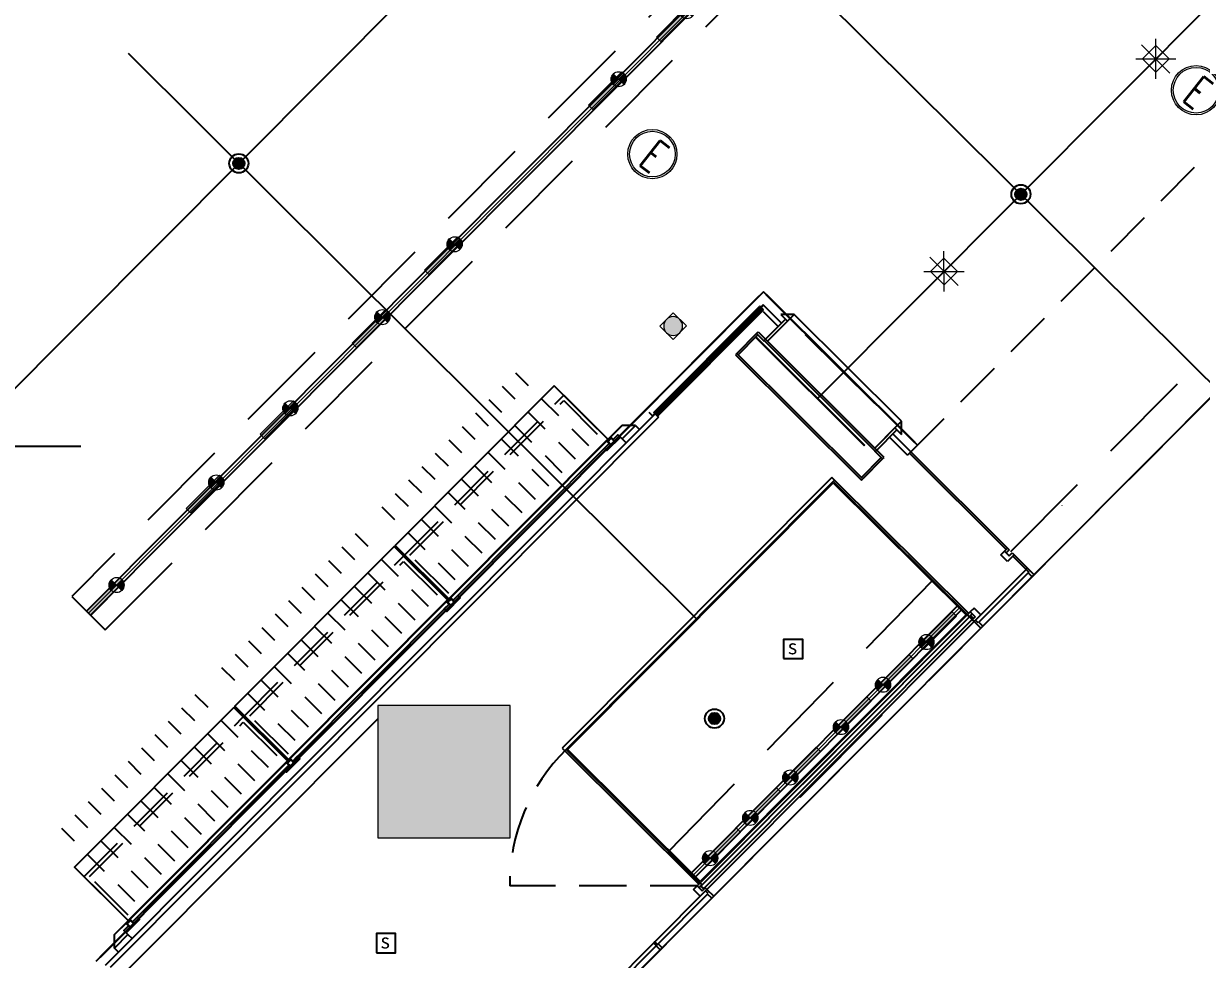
# Model space of a CAD drawing. Header units: millimetres. Extents: x 5896 to 6381, y 4295 to 4378.
# Drawn here: x 6058.84 to 6065.06, y 4302.17 to 4307.12 of the extents above; entities that cross this region are included whole.
import ezdxf

# ---------------------------------------------------------------- set-up
doc = ezdxf.new("R2010")
doc.units = ezdxf.units.MM
for name, pattern in [('DASHED', [0.75, 0.5, -0.25]), ('NASCOSTA', [0.375, 0.25, -0.125]), ('NASCOSTA2', [0.1875, 0.125, -0.0625]), ('PHANTOM2', [1.25, 0.625, -0.125, 0.125, -0.125, 0.125, -0.125]), ('PUNTO2', [0.125, 0, -0.125]), ('TRATTEGGIATA', [0.75, 0.5, -0.25])]:
    doc.linetypes.add(name, pattern=pattern)
for name, color, linetype in [('A-GLAZING', 2, 'Continuous'), ('ax-arredo piani', 2, 'Continuous'), ('ax-arredo piani rossi', 1, 'Continuous'), ('ax-arredo proiezioni', 1, 'NASCOSTA'), ('ax-arredo sez', 6, 'Continuous'), ('AX-proiez vestiti', 1, 'NASCOSTA2'), ('Pareti02', 3, 'Continuous'), ('Piani', 6, 'Continuous'), ('proiezioni', 2, 'NASCOSTA'), ('sezioni 02', 3, 'Continuous'), ('Urban', 6, 'Continuous'), ('消防', 5, 'Continuous')]:
    doc.layers.add(name, color=color, linetype=linetype)
for name, color, linetype, true_color in [('LD_beam', 7, 'DASHED', 0x7ec8c8), ('LD_track', 7, 'Continuous', 0x7ec8c8), ('PROIEZ-FASCIONE', 7, 'TRATTEGGIATA', 0xb4b08e)]:
    doc.layers.add(name, color=color, linetype=linetype, true_color=true_color)
doc.layers.add('LD_def-points', color=11, linetype='Continuous', lineweight=5, plot=False)
for name, color, linetype, lineweight, true_color in [('LD_light', 7, 'Continuous', 5, 0xf00000), ('R-HATCH', 7, 'Continuous', 9, 0xbababa), ('R-WALL', 7, 'Continuous', 9, 0xbababa)]:
    doc.layers.add(name, color=color, linetype=linetype, lineweight=lineweight, true_color=true_color)
doc.layers.add('R-BORDER', color=7, linetype='PHANTOM2', true_color=0xdb0000, plot=False)
doc.styles.add('SIMPLEX', font='SIMPLEX.SHX', dxfattribs={"width": 0.65})
doc.styles.add('图签-仿宋', font='')
doc.styles.get('图签-仿宋').set_extended_font_data('FangSong_GB2312')

# ---------------------------------------------------------------- blocks, each defined once
blk = doc.blocks.new('f')
at = {"layer": 'LD_light', "lineweight": 5, "ltscale": 0.5}
h = blk.add_hatch(color=256, dxfattribs=at)
h.dxf.hatch_style = 1
h.paths.add_polyline_path([(-4698.39, 3404.16, 0.414214), (-4702.39, 3400.16), (-4698.39, 3400.16)])
at = {"layer": 'LD_light', "lineweight": 5}
h = blk.add_hatch(color=256, dxfattribs=at)
h.dxf.hatch_style = 1
h.paths.add_polyline_path([(-4677.39, 3398.53), (-4677.39, 3401.79), (-4702.39, 3401.79), (-4702.39, 3398.53)])
at = {"layer": 'LD_light', "lineweight": 5, "ltscale": 0.5}
h = blk.add_hatch(color=256, dxfattribs=at)
h.dxf.hatch_style = 1
h.paths.add_polyline_path([(-4694.39, 3400.16), (-4698.39, 3400.16), (-4698.39, 3396.16, 0.414214)])
at = {"layer": 'LD_light', "lineweight": 5}
for p, q in [((-4702.39, 3400.16), (-4694.39, 3400.16)), ((-4698.39, 3404.16), (-4698.39, 3396.16))]:
    blk.add_line(p, q, dxfattribs=at)
blk.add_lwpolyline([(-4677.39, 3401.79), (-4702.39, 3401.79), (-4702.39, 3398.53), (-4677.39, 3398.53)], close=True, dxfattribs=at)
blk.add_circle((-4698.39, 3400.16), 4, dxfattribs=at)
blk.add_circle((-4698.39, 3400.16), 4, dxfattribs=at)
blk = doc.blocks.new('E1-5')
at = {"layer": 'LD_light', "lineweight": 5, "ltscale": 0.5}
h = blk.add_hatch(color=256, dxfattribs=at)
h.dxf.hatch_style = 1
h.paths.add_polyline_path([(0, 0.04, 0.414214), (-0.04, 0), (0, 0)])
at = {"layer": 'LD_light', "lineweight": 5}
h = blk.add_hatch(color=256, dxfattribs=at)
h.dxf.hatch_style = 1
h.paths.add_polyline_path([(0.21, -0.0163), (0.21, 0.0163), (-0.04, 0.0163), (-0.04, -0.0163)])
at = {"layer": 'LD_light', "lineweight": 5, "ltscale": 0.5}
h = blk.add_hatch(color=256, dxfattribs=at)
h.dxf.hatch_style = 1
h.paths.add_polyline_path([(0.04, 0), (0, 0), (0, -0.04, 0.414214)])
at = {"layer": 'LD_light', "lineweight": 5}
for p, q in [((-0.04, 0), (0.04, 0)), ((0, 0.04), (0, -0.04))]:
    blk.add_line(p, q, dxfattribs=at)
blk.add_lwpolyline([(0.21, 0.0163), (-0.04, 0.0163), (-0.04, -0.0163), (0.21, -0.0163)], close=True, dxfattribs=at)
blk.add_circle((0, 0), 0.04, dxfattribs=at)
blk = doc.blocks.new('E2-6')
at = {"layer": 'LD_light'}
h = blk.add_hatch(color=256, dxfattribs=at)
h.dxf.hatch_style = 1
edge = h.paths.add_edge_path()
edge.add_arc((0, 0), 0.05, 0, 360)
blk.add_lwpolyline([(-0.05, -0.05), (0.05, -0.05), (0.05, 0.05), (-0.05, 0.05)], close=True, dxfattribs=at)
blk.add_circle((0, 0), 0.05, dxfattribs=at)
blk = doc.blocks.new('e')
at = {"layer": 'LD_light', "color": 160, "true_color": 0x1a53ff}
for radius in [8.4, 7.78]:
    blk.add_circle((0, 0), radius, dxfattribs=at)
at = {"layer": 'LD_light', "color": 160, "true_color": 0x1a53ff, "style": 'SIMPLEX', "width": 0.65}
blk.add_text('E', height=11.01, dxfattribs=at).set_placement((-2.02, -5.7))
blk = doc.blocks.new('E7')
at = {"layer": 'LD_light'}
for p, q in [((-0.075, -0.075), (0.075, 0.075)), ((-0.075, 0.075), (0.075, -0.075)), ((0, -0.1061), (0, 0.1061)), ((-0.1061, 0), (0.1061, 0))]:
    blk.add_line(p, q, dxfattribs=at)
blk.add_lwpolyline([(-0.05, -0.05), (0.05, -0.05), (0.05, 0.05), (-0.05, 0.05)], close=True, dxfattribs=at)
blk = doc.blocks.new('112')
at = {"layer": 'R-HATCH', "ltscale": 10000}
h = blk.add_hatch(color=253, dxfattribs=at)
h.dxf.hatch_style = 1
h.paths.add_polyline_path([(6103.7307, 4414.0136), (6104.4307, 4414.0136), (6104.4307, 4414.7136), (6103.7307, 4414.7136)])
h.paths.add_polyline_path([(6104.4307, 4422.4121), (6104.4307, 4423.1121), (6103.7307, 4423.1121), (6103.7307, 4422.4121)])
h.paths.add_polyline_path([(6095.3307, 4422.4136), (6095.3307, 4423.1136), (6096.0307, 4423.1136), (6096.0307, 4422.4136)])
h.paths.add_polyline_path([(6096.0307, 4414.0136), (6096.0307, 4414.7136), (6095.3307, 4414.7136), (6095.3307, 4414.0136)])
h.paths.add_polyline_path([(6096.0307, 4405.6126), (6096.0307, 4406.3126), (6095.3307, 4406.3126), (6095.3307, 4405.6126)])
h.paths.add_polyline_path([(6087.6307, 4405.8039), (6087.6307, 4406.5039), (6086.9307, 4406.5039), (6086.9307, 4405.8039)])
h.paths.add_polyline_path([(6086.9307, 4414.7136), (6087.6307, 4414.7136), (6087.6307, 4414.0136), (6086.9307, 4414.0136)])
at = {"layer": 'A-GLAZING', "color": 253, "linetype": 'TRATTEGGIATA'}
blk.add_line((6098.6758, 4407.1276), (6103.1563, 4411.6251), dxfattribs=at)
at = {"layer": 'A-GLAZING', "color": 253}
for p, q in [((6098.4466, 4406.7913), (6097.0351, 4405.3744)), ((6098.4628, 4406.7862), (6097.0402, 4405.3582)), ((6098.4628, 4406.7885), (6098.4717, 4406.7975)), ((6098.4792, 4406.7721), (6098.4628, 4406.7885)), ((6098.465, 4406.7862), (6098.4628, 4406.7862)), ((6098.477, 4406.7743), (6098.465, 4406.7862)), ((6098.4717, 4406.7975), (6098.4882, 4406.7811)), ((6098.4882, 4406.7811), (6098.4792, 4406.7721)), ((6097.0544, 4405.3441), (6098.477, 4406.7721)), ((6097.0705, 4405.3391), (6098.482, 4406.756)), ((6098.477, 4406.7721), (6098.477, 4406.7743)), ((6097.0379, 4405.3582), (6097.029, 4405.3492)), ((6097.029, 4405.3492), (6097.0454, 4405.3328)), ((6097.0544, 4405.3418), (6097.0379, 4405.3582)), ((6097.0402, 4405.3582), (6097.0402, 4405.3582)), ((6097.0402, 4405.3582), (6097.0402, 4405.356)), ((6097.0402, 4405.356), (6097.0521, 4405.3441)), ((6097.0454, 4405.3328), (6097.0544, 4405.3418)), ((6097.0521, 4405.3441), (6097.0544, 4405.3441)), ((6097.0544, 4405.3441), (6097.0544, 4405.3441))]:
    blk.add_line(p, q, dxfattribs=at)
at = {"layer": 'ax-arredo piani', "color": 253}
for p, q in [((6097.5317, 4408.3803), (6097.3905, 4408.2386)), ((6098.0984, 4407.8157), (6097.5317, 4408.3803)), ((6097.3905, 4408.2386), (6097.9573, 4407.674)), ((6097.9573, 4407.674), (6098.0984, 4407.8157)), ((6096.3267, 4406.0801), (6097.7382, 4407.497)), ((6096.3337, 4406.0801), (6097.7382, 4407.49)), ((6097.7382, 4407.497), (6098.4466, 4406.7913)), ((6097.7382, 4407.49), (6098.4396, 4406.7912)), ((6098.4466, 4406.7913), (6097.0351, 4405.3744)), ((6098.4396, 4406.7912), (6097.0351, 4405.3814)), ((6097.0351, 4405.3744), (6096.3267, 4406.0801)), ((6097.0351, 4405.3814), (6096.3337, 4406.0801))]:
    blk.add_line(p, q, dxfattribs=at)
at = {"layer": 'ax-arredo piani', "color": 253, "elevation": 0}
for points in [[(6096.2635, 4408.003), (6095.4222, 4407.1585), (6095.7056, 4406.8762), (6096.5469, 4407.7207)], [(6095.4166, 4407.1529), (6094.5753, 4406.3084), (6094.8587, 4406.0261), (6095.7, 4406.8706)], [(6094.5697, 4406.3027), (6093.7284, 4405.4583), (6094.0118, 4405.176), (6094.853, 4406.0204)]]:
    blk.add_lwpolyline(points, close=True, dxfattribs=at)
at = {"layer": 'ax-arredo piani rossi', "color": 253}
for p, q in [((6096.7914, 4407.8639), (6097.3477, 4408.4224)), ((6098.7892, 4406.9934), (6098.5281, 4406.7313)), ((6097.0954, 4405.2932), (6096.8342, 4405.031))]:
    blk.add_line(p, q, dxfattribs=at)
at = {"layer": 'ax-arredo proiezioni', "color": 253, "elevation": 0}
for points in [[(6095.6914, 4406.8904), (6095.4727, 4407.1083), (6096.3139, 4407.9528), (6096.5327, 4407.7348)], [(6095.7055, 4406.9045), (6095.5009, 4407.1083), (6096.314, 4407.9245), (6096.5186, 4407.7207)], [(6094.8445, 4406.0402), (6094.6257, 4406.2582), (6095.467, 4407.1026), (6095.6858, 4406.8847)], [(6094.8586, 4406.0544), (6094.654, 4406.2582), (6095.4671, 4407.0743), (6095.6717, 4406.8705)], [(6093.9976, 4405.1901), (6093.7788, 4405.408), (6094.6201, 4406.2525), (6094.8389, 4406.0345)], [(6094.0117, 4405.2042), (6093.8071, 4405.4081), (6094.6202, 4406.2242), (6094.8248, 4406.0204)]]:
    blk.add_lwpolyline(points, dxfattribs=at)
at = {"layer": 'ax-arredo sez', "color": 253}
for p, q in [((6096.7992, 4407.8575), (6097.3541, 4408.4146)), ((6097.3605, 4408.4096), (6096.8041, 4407.8512)), ((6097.3598, 4408.4089), (6096.8049, 4407.8519)), ((6096.8112, 4407.8441), (6097.3676, 4408.4026)), ((6097.3499, 4408.4245), (6097.3477, 4408.4224)), ((6097.3477, 4408.4224), (6097.3676, 4408.4026)), ((6097.3548, 4408.4195), (6097.3499, 4408.4245)), ((6097.3541, 4408.4146), (6097.3555, 4408.4146)), ((6097.3668, 4408.4316), (6097.3548, 4408.4195)), ((6097.3555, 4408.4146), (6097.3598, 4408.4104)), ((6097.357, 4408.4174), (6097.3689, 4408.4295)), ((6097.3697, 4408.4047), (6097.357, 4408.4174)), ((6097.3598, 4408.4104), (6097.3598, 4408.4089)), ((6097.3676, 4408.4026), (6097.3605, 4408.4096)), ((6097.3689, 4408.4295), (6097.3668, 4408.4316)), ((6097.3676, 4408.4026), (6097.3697, 4408.4047)), ((6097.3799, 4408.2492), (6097.4858, 4408.3554)), ((6097.4964, 4408.3449), (6097.3905, 4408.2386)), ((6097.5317, 4408.3803), (6097.461, 4408.3801)), ((6097.461, 4408.3801), (6097.4964, 4408.3449)), ((6097.4858, 4408.3554), (6097.4964, 4408.3449)), ((6097.4964, 4408.3449), (6097.5317, 4408.3803)), ((6097.3325, 4408.2795), (6097.228, 4408.1746)), ((6097.2351, 4408.1676), (6097.3395, 4408.2724)), ((6097.3325, 4408.2795), (6097.3409, 4408.288)), ((6097.375, 4408.2371), (6097.3325, 4408.2795)), ((6097.3395, 4408.2724), (6097.3325, 4408.2795)), ((6097.3409, 4408.288), (6097.3799, 4408.2492)), ((6097.3799, 4408.2492), (6097.3728, 4408.2421)), ((6097.3728, 4408.2421), (6097.3799, 4408.2492)), ((6097.3728, 4408.2421), (6097.3764, 4408.2386)), ((6097.9609, 4407.6563), (6097.3728, 4408.2421)), ((6097.3764, 4408.2386), (6097.375, 4408.2371)), ((6097.3905, 4408.2386), (6097.3799, 4408.2492)), ((6097.3799, 4408.2492), (6097.9679, 4407.6634)), ((6097.228, 4408.1746), (6097.221, 4408.1676)), ((6097.221, 4408.1676), (6097.8869, 4407.5041)), ((6097.894, 4407.5112), (6097.228, 4408.1746)), ((6097.228, 4408.1746), (6097.2351, 4408.1676)), ((6096.7822, 4407.8448), (6096.7942, 4407.8568)), ((6096.7844, 4407.8426), (6096.7822, 4407.8448)), ((6096.7964, 4407.8547), (6096.7844, 4407.8426)), ((6096.7893, 4407.8617), (6096.7914, 4407.8639)), ((6096.7942, 4407.8568), (6096.7893, 4407.8617)), ((6096.7914, 4407.8639), (6096.8112, 4407.8441)), ((6096.8091, 4407.842), (6096.7964, 4407.8547)), ((6096.7992, 4407.8561), (6096.7992, 4407.8575)), ((6096.8034, 4407.8519), (6096.7992, 4407.8561)), ((6096.8049, 4407.8519), (6096.8034, 4407.8519)), ((6096.8041, 4407.8512), (6096.8112, 4407.8441)), ((6096.8112, 4407.8441), (6096.8091, 4407.842)), ((6098.0631, 4407.7802), (6097.9573, 4407.674)), ((6098.0984, 4407.8157), (6098.0631, 4407.7802)), ((6098.0631, 4407.7802), (6098.0986, 4407.745)), ((6098.0738, 4407.7697), (6098.0631, 4407.7802)), ((6098.0986, 4407.745), (6098.0984, 4407.8157)), ((6097.9679, 4407.6634), (6098.0738, 4407.7697)), ((6097.9573, 4407.6598), (6097.9559, 4407.6584)), ((6097.9559, 4407.6584), (6097.9984, 4407.6161)), ((6097.9573, 4407.674), (6097.9679, 4407.6634)), ((6097.9609, 4407.6563), (6097.9573, 4407.6598)), ((6097.9679, 4407.6634), (6097.9609, 4407.6563)), ((6097.9679, 4407.6634), (6097.9609, 4407.6563)), ((6098.0069, 4407.6246), (6097.9679, 4407.6634)), ((6097.8869, 4407.5183), (6097.9913, 4407.6231)), ((6097.9984, 4407.6161), (6097.894, 4407.5112)), ((6097.9913, 4407.6231), (6097.9984, 4407.6161)), ((6097.9984, 4407.6161), (6098.0069, 4407.6246)), ((6097.894, 4407.5112), (6097.8869, 4407.5183)), ((6097.8869, 4407.5041), (6097.894, 4407.5112))]:
    blk.add_line(p, q, dxfattribs=at)
at = {"layer": 'ax-arredo sez', "color": 253, "elevation": 0}
for points in [[(6096.6218, 4407.7928), (6096.5541, 4407.7248), (6096.5534, 4407.7255), (6096.6211, 4407.7935)], [(6096.5484, 4407.7192), (6095.7072, 4406.8747), (6095.7064, 4406.8754), (6096.5477, 4407.7199)], [(6096.54, 4407.6626), (6096.6106, 4407.7334), (6096.6127, 4407.7313), (6096.5422, 4407.6605)], [(6096.5435, 4407.7085), (6096.5647, 4407.7298), (6096.5859, 4407.7086), (6096.5647, 4407.6874)], [(6096.5477, 4407.7086), (6096.5647, 4407.7256), (6096.5817, 4407.7086), (6096.5647, 4407.6916)], [(6096.5753, 4407.7192), (6096.6, 4407.744), (6096.6106, 4407.7334), (6096.5859, 4407.7086)], [(6096.54, 4407.6626), (6096.5647, 4407.6874), (6096.5541, 4407.698), (6096.5294, 4407.6732)], [(6095.7015, 4406.869), (6094.8602, 4406.0245), (6094.8595, 4406.0253), (6095.7008, 4406.8697)], [(6095.6931, 4406.8124), (6095.7178, 4406.8372), (6095.7072, 4406.8478), (6095.6825, 4406.823)], [(6095.6931, 4406.8124), (6095.7637, 4406.8833), (6095.7658, 4406.8812), (6095.6953, 4406.8103)], [(6095.6966, 4406.8584), (6095.7178, 4406.8797), (6095.739, 4406.8585), (6095.7178, 4406.8372)], [(6095.7008, 4406.8584), (6095.7178, 4406.8754), (6095.7348, 4406.8585), (6095.7178, 4406.8415)], [(6095.7284, 4406.8691), (6095.7531, 4406.8939), (6095.7637, 4406.8833), (6095.739, 4406.8585)], [(6094.8462, 4405.9623), (6094.9168, 4406.0331), (6094.9189, 4406.031), (6094.8483, 4405.9602)], [(6094.8815, 4406.0189), (6094.9062, 4406.0437), (6094.9168, 4406.0331), (6094.8921, 4406.0083)], [(6094.8546, 4406.0189), (6094.0133, 4405.1744), (6094.0126, 4405.1751), (6094.8539, 4406.0196)], [(6094.8462, 4405.9623), (6094.8709, 4405.9871), (6094.8603, 4405.9977), (6094.8356, 4405.9729)], [(6094.8497, 4406.0083), (6094.8708, 4406.0295), (6094.8921, 4406.0083), (6094.8709, 4405.9871)], [(6094.8539, 4406.0083), (6094.8708, 4406.0253), (6094.8879, 4406.0083), (6094.8709, 4405.9913)], [(6093.9399, 4405.1007), (6094.0077, 4405.1687), (6094.007, 4405.1694), (6093.9392, 4405.1014)], [(6093.9993, 4405.1122), (6094.0699, 4405.183), (6094.072, 4405.1809), (6094.0014, 4405.11)], [(6094.0028, 4405.1581), (6094.0239, 4405.1794), (6094.0452, 4405.1582), (6094.024, 4405.137)], [(6094.007, 4405.1581), (6094.0239, 4405.1751), (6094.0409, 4405.1582), (6094.024, 4405.1412)], [(6094.0346, 4405.1688), (6094.0593, 4405.1936), (6094.0699, 4405.183), (6094.0452, 4405.1582)], [(6093.9993, 4405.1122), (6094.024, 4405.137), (6094.0134, 4405.1475), (6093.9887, 4405.1227)]]:
    blk.add_lwpolyline(points, close=True, dxfattribs=at)
for points in [[(6096.6925, 4407.793), (6096.6218, 4407.7928), (6096.5541, 4407.7248), (6096.5569, 4407.722), (6096.5647, 4407.7298), (6096.5753, 4407.7192), (6096.6, 4407.744), (6096.622, 4407.7221), (6096.6925, 4407.793), (6096.6925, 4407.793)], [(6096.5435, 4407.7085), (6096.5541, 4407.698), (6095.7284, 4406.8691), (6095.7178, 4406.8797), (6095.71, 4406.8719), (6095.7072, 4406.8747), (6096.5484, 4407.7192), (6096.5513, 4407.7163), (6096.5435, 4407.7085)], [(6095.6966, 4406.8584), (6095.7072, 4406.8478), (6094.8815, 4406.0189), (6094.8708, 4406.0295), (6094.8631, 4406.0217), (6094.8602, 4406.0245), (6095.7015, 4406.869), (6095.7043, 4406.8662), (6095.6966, 4406.8584)], [(6094.8497, 4406.0083), (6094.8603, 4405.9977), (6094.0346, 4405.1688), (6094.0239, 4405.1794), (6094.0162, 4405.1716), (6094.0133, 4405.1744), (6094.8546, 4406.0189), (6094.8574, 4406.0161), (6094.8497, 4406.0083)], [(6093.9401, 4405.03), (6093.9399, 4405.1007), (6094.0077, 4405.1687), (6094.0105, 4405.1659), (6094.0028, 4405.1581), (6094.0134, 4405.1475), (6093.9887, 4405.1227), (6094.0106, 4405.1009), (6093.9401, 4405.03), (6093.9401, 4405.03)]]:
    blk.add_lwpolyline(points, dxfattribs=at)
at = {"layer": 'AX-proiez vestiti', "color": 253}
for p, q in [((6096.4463, 4407.6854), (6096.0602, 4408.07)), ((6096.3757, 4407.6145), (6095.9896, 4407.9992)), ((6096.3052, 4407.5437), (6095.9191, 4407.9283)), ((6096.2346, 4407.4728), (6095.8485, 4407.8575)), ((6096.164, 4407.402), (6095.7779, 4407.7866)), ((6096.0934, 4407.3312), (6095.7073, 4407.7158)), ((6096.0229, 4407.2603), (6095.6367, 4407.6449)), ((6095.9523, 4407.1895), (6095.5662, 4407.5741)), ((6095.8817, 4407.1186), (6095.4956, 4407.5033)), ((6095.8111, 4407.0478), (6095.425, 4407.4324)), ((6095.7405, 4406.9769), (6095.3544, 4407.3616)), ((6095.5994, 4406.8352), (6095.2133, 4407.2199)), ((6095.5288, 4406.7644), (6095.1427, 4407.149)), ((6095.4582, 4406.6935), (6095.0721, 4407.0782)), ((6095.3877, 4406.6227), (6095.0016, 4407.0073)), ((6095.3171, 4406.5519), (6094.931, 4406.9365)), ((6095.2465, 4406.481), (6094.8604, 4406.8657)), ((6095.1759, 4406.4102), (6094.7898, 4406.7948)), ((6095.1054, 4406.3393), (6094.7193, 4406.724)), ((6095.0348, 4406.2685), (6094.6487, 4406.6531)), ((6094.9642, 4406.1976), (6094.5781, 4406.5823)), ((6094.8936, 4406.1268), (6094.5075, 4406.5114)), ((6094.7525, 4405.9851), (6094.3664, 4406.3697)), ((6094.6819, 4405.9143), (6094.2958, 4406.2989)), ((6094.6113, 4405.8434), (6094.2252, 4406.228)), ((6094.5408, 4405.7726), (6094.1547, 4406.1572)), ((6094.4702, 4405.7017), (6094.0841, 4406.0864)), ((6094.3996, 4405.6309), (6094.0135, 4406.0155)), ((6094.329, 4405.56), (6093.9429, 4405.9447)), ((6094.2585, 4405.4892), (6093.8723, 4405.8738)), ((6094.1879, 4405.4183), (6093.8018, 4405.803)), ((6094.1173, 4405.3475), (6093.7312, 4405.7321)), ((6094.0467, 4405.2766), (6093.6606, 4405.6613))]:
    blk.add_line(p, q, dxfattribs=at)
at = {"layer": 'DEFPOINTS', "color": 253}
for p, q in [((6096.7631, 4407.8638), (6096.7844, 4407.8426)), ((6096.6925, 4407.793), (6096.7138, 4407.7718)), ((6096.622, 4407.7221), (6096.6432, 4407.701)), ((6094.0106, 4405.1009), (6094.0319, 4405.0797)), ((6093.9401, 4405.03), (6093.9613, 4405.0088))]:
    blk.add_line(p, q, dxfattribs=at)
at = {"layer": 'Pareti02', "color": 253}
for p, q in [((6097.4646, 4408.3342), (6097.3689, 4408.4295)), ((6097.4469, 4408.3165), (6097.369, 4408.3941)), ((6096.7964, 4407.8547), (6093.8907, 4404.938)), ((6096.8141, 4407.837), (6093.9157, 4404.9277)), ((6096.7964, 4407.8547), (6096.8141, 4407.837)), ((6098.035, 4407.7307), (6098.1306, 4407.6354)), ((6098.0526, 4407.7484), (6098.1482, 4407.6531)), ((6098.1482, 4407.6531), (6098.1306, 4407.6354)), ((6097.7382, 4407.497), (6098.5175, 4406.7207)), ((6095.3307, 4406.2418), (6093.9857, 4404.8917)), ((6096.7918, 4405.0592), (6096.7953, 4405.0628)), ((6096.8059, 4405.0451), (6096.7918, 4405.0592)), ((6096.7953, 4405.0628), (6096.8095, 4405.0487)), ((6096.8024, 4405.0416), (6096.8059, 4405.0451)), ((6096.8024, 4405.0416), (6096.8236, 4405.0204)), ((6096.8236, 4405.0204), (6096.8024, 4405.0416)), ((6096.8095, 4405.0487), (6096.813, 4405.0522)), ((6096.813, 4405.0522), (6096.8342, 4405.031)), ((6096.8342, 4405.031), (6096.8236, 4405.0204))]:
    blk.add_line(p, q, dxfattribs=at)
at = {"layer": 'Piani', "color": 253}
blk.add_line((6098.0984, 4407.8157), (6097.5317, 4408.3803), dxfattribs=at)
at = {"layer": 'PROIEZ-FASCIONE', "color": 253}
for p, q in [((6097.3688, 4408.5002), (6093.8407, 4404.9587)), ((6098.1835, 4407.6885), (6097.3688, 4408.5002)), ((6098.1835, 4407.6885), (6098.1482, 4407.6531))]:
    blk.add_line(p, q, dxfattribs=at)
at = {"layer": 'proiezioni', "color": 253}
for p, q in [((6094.0079, 4402.194), (6108.0844, 4416.3241)), ((6098.1482, 4407.6531), (6102.6287, 4412.1507)), ((6097.0195, 4405.3587), (6096.0281, 4405.3587))]:
    blk.add_line(p, q, dxfattribs=at)
blk.add_arc((6097.028, 4405.3673), 1, 134.53603, 180.49288, dxfattribs=at)
at = {"layer": 'R-BORDER', "color": 253, "ltscale": 10000}
blk.add_line((6094.0026, 4402.1886), (6104.0892, 4412.3136), dxfattribs=at)
at = {"layer": 'R-WALL', "color": 253, "ltscale": 10000}
for p, q in [((6096.0307, 4406.3126), (6095.3307, 4406.3126)), ((6095.3307, 4406.3126), (6095.3307, 4405.6126)), ((6096.0307, 4405.6126), (6096.0307, 4406.3126)), ((6095.3307, 4405.6126), (6096.0307, 4405.6126))]:
    blk.add_line(p, q, dxfattribs=at)
at = {"layer": 'sezioni 02', "color": 253}
for p, q in [((6098.1412, 4407.646), (6098.1482, 4407.6531)), ((6098.1482, 4407.6531), (6098.6676, 4407.1358)), ((6098.651, 4407.1381), (6098.1412, 4407.646)), ((6097.7452, 4407.5041), (6097.7382, 4407.497)), ((6097.7382, 4407.497), (6098.4466, 4406.7913)), ((6098.4537, 4406.7983), (6097.7452, 4407.5041)), ((6098.6228, 4407.1098), (6098.6425, 4407.1295)), ((6098.6582, 4407.0745), (6098.6228, 4407.1098)), ((6098.6425, 4407.1295), (6098.6581, 4407.1452)), ((6098.652, 4407.1201), (6098.6425, 4407.1295)), ((6098.6425, 4407.1295), (6098.6684, 4407.1037)), ((6098.6676, 4407.1358), (6098.652, 4407.1201)), ((6098.6581, 4407.1452), (6098.6676, 4407.1358)), ((6098.6935, 4407.1099), (6098.6582, 4407.0745)), ((6098.6684, 4407.1037), (6098.684, 4407.1194)), ((6098.684, 4407.1194), (6098.7644, 4407.0394)), ((6098.684, 4407.1194), (6098.6935, 4407.1099)), ((6098.7573, 4407.0323), (6098.6865, 4407.1028)), ((6098.4891, 4406.7631), (6098.7573, 4407.0323)), ((6098.7644, 4407.0394), (6098.7573, 4407.0323)), ((6098.7573, 4407.0323), (6098.7636, 4407.0386)), ((6098.7715, 4407.0182), (6098.7573, 4407.0323)), ((6098.7573, 4407.0323), (6098.7715, 4407.0182)), ((6098.7636, 4407.0386), (6098.7651, 4407.0387)), ((6098.7651, 4407.0387), (6098.7998, 4407.0041)), ((6098.7715, 4407.0182), (6098.5033, 4406.7489)), ((6098.7679, 4407.0146), (6098.7715, 4407.0182)), ((6098.7892, 4406.9934), (6098.7679, 4407.0146)), ((6098.7998, 4407.0041), (6098.7892, 4406.9934)), ((6098.4623, 4406.807), (6098.4466, 4406.7913)), ((6098.4466, 4406.7913), (6098.4537, 4406.7983)), ((6098.4466, 4406.7913), (6098.4561, 4406.7818)), ((6098.4561, 4406.7818), (6098.4717, 4406.7975)), ((6098.4819, 4406.8267), (6098.4623, 4406.807)), ((6098.4623, 4406.807), (6098.4882, 4406.7811)), ((6098.4717, 4406.7975), (6098.4623, 4406.807)), ((6098.4882, 4406.7811), (6098.4726, 4406.7654)), ((6098.5173, 4406.7914), (6098.4819, 4406.8267)), ((6098.482, 4406.756), (6098.5173, 4406.7914)), ((6098.4726, 4406.7654), (6098.482, 4406.756)), ((6098.4891, 4406.7631), (6098.482, 4406.756)), ((6098.482, 4406.756), (6098.5175, 4406.7207)), ((6098.5033, 4406.7489), (6098.4891, 4406.7631)), ((6098.5033, 4406.7489), (6098.4891, 4406.7631)), ((6098.5068, 4406.7525), (6098.5033, 4406.7489)), ((6098.5281, 4406.7313), (6098.5068, 4406.7525)), ((6098.5175, 4406.7207), (6098.5281, 4406.7313)), ((6096.3196, 4406.073), (6096.3267, 4406.0801)), ((6097.028, 4405.3673), (6096.3196, 4406.073)), ((6096.3267, 4406.0801), (6097.0351, 4405.3744)), ((6096.9998, 4405.3389), (6097.0195, 4405.3587)), ((6097.0195, 4405.3587), (6097.0351, 4405.3744)), ((6097.029, 4405.3492), (6097.0195, 4405.3587)), ((6097.0195, 4405.3587), (6097.0454, 4405.3328)), ((6097.0351, 4405.3744), (6097.028, 4405.3673)), ((6097.0446, 4405.3649), (6097.029, 4405.3492)), ((6097.0351, 4405.3744), (6097.0446, 4405.3649)), ((6097.0454, 4405.3328), (6097.061, 4405.3485)), ((6097.061, 4405.3485), (6097.0705, 4405.3391)), ((6097.0635, 4405.332), (6096.7953, 4405.0628)), ((6096.8095, 4405.0487), (6097.0776, 4405.3179)), ((6097.0352, 4405.3037), (6096.9998, 4405.3389)), ((6097.0705, 4405.3391), (6097.0352, 4405.3037)), ((6097.0635, 4405.332), (6097.0705, 4405.3391)), ((6097.0776, 4405.3179), (6097.0635, 4405.332)), ((6097.0776, 4405.3179), (6097.0635, 4405.332)), ((6097.0705, 4405.3391), (6097.106, 4405.3038)), ((6097.0741, 4405.3143), (6097.0776, 4405.3179)), ((6097.0954, 4405.2932), (6097.0741, 4405.3143)), ((6097.106, 4405.3038), (6097.0954, 4405.2932)), ((6096.7953, 4405.0628), (6096.7889, 4405.0564)), ((6096.7889, 4405.0564), (6096.7889, 4405.055)), ((6096.7889, 4405.055), (6096.8236, 4405.0204)), ((6096.8095, 4405.0487), (6096.7953, 4405.0628)), ((6096.7953, 4405.0628), (6096.8095, 4405.0487)), ((6096.813, 4405.0522), (6096.8095, 4405.0487)), ((6096.8342, 4405.031), (6096.813, 4405.0522)), ((6096.8236, 4405.0204), (6096.8342, 4405.031))]:
    blk.add_line(p, q, dxfattribs=at)
at = {"layer": 'Urban', "color": 253}
for p, q in [((6097.7311, 4407.5182), (6096.3054, 4406.0872)), ((6096.3196, 4406.073), (6097.7452, 4407.5041)), ((6097.7452, 4407.5041), (6097.7311, 4407.5182)), ((6096.3054, 4406.0872), (6096.3196, 4406.073)), ((6096.1964, 4404.4616), (6096.7918, 4405.0592)), ((6096.8059, 4405.0451), (6096.2106, 4404.4475)), ((6096.7918, 4405.0592), (6096.8059, 4405.0451))]:
    blk.add_line(p, q, dxfattribs=at)
blk = doc.blocks.new('A$C1A5804E3')
at = {"color": 6, "ltscale": 2}
blk.add_lwpolyline([(-699236, -432956), (-698936, -432956), (-698936, -432656), (-699236, -432656)], close=True, dxfattribs=at)
at = {"color": 6, "ltscale": 2, "style": '图签-仿宋'}
blk.add_text('s', height=232, dxfattribs=at).set_placement((-699174, -432889))

msp = doc.modelspace()

# ---------------------------------------------------------------- hatches: boundary and pattern name
at = {"layer": 'LD_light'}
h = msp.add_hatch(color=256, dxfattribs=at)
h.dxf.hatch_style = 1
h.paths.add_polyline_path([(6063.5477, 4304.899), (6062.7613, 4305.6824), (6062.7648, 4305.686), (6063.5512, 4304.9026)])
h = msp.add_hatch(color=256, dxfattribs=at)
h.dxf.hatch_style = 1
h.paths.add_polyline_path([(6062.0114, 4304.9615), (6062.7249, 4305.6778), (6062.7284, 4305.6743), (6062.0149, 4304.958)])
h = msp.add_hatch(color=256, dxfattribs=at)
h.dxf.hatch_style = 1
h.paths.add_polyline_path([(6063.2821, 4304.8844), (6062.7059, 4305.4579), (6062.7094, 4305.4614), (6063.2856, 4304.8879)])
at = {"layer": 'LD_light', "linetype": 'Continuous'}
h = msp.add_hatch(color=256, dxfattribs=at)
h.dxf.hatch_style = 1
h.paths.add_polyline_path([(6062.9735, 4305.4746), (6062.9699, 4305.471), (6063.3355, 4305.1069), (6063.339, 4305.1104)])
at = {"layer": 'LD_light'}
h = msp.add_hatch(color=256, dxfattribs=at)
h.dxf.hatch_style = 1
h.paths.add_polyline_path([(6063.2505, 4304.9228), (6062.7445, 4305.4265), (6062.7409, 4305.423), (6063.247, 4304.9193)])
h = msp.add_hatch(color=256, dxfattribs=at)
h.dxf.hatch_style = 1
h.paths.add_polyline_path([(6061.0882, 4304.0349), (6062.0114, 4304.9615), (6062.0149, 4304.958), (6061.0918, 4304.0314)])
h = msp.add_hatch(color=256, dxfattribs=at)
h.dxf.hatch_style = 1
h.paths.add_polyline_path([(6060.1651, 4303.1082), (6061.0882, 4304.0349), (6061.0918, 4304.0314), (6060.1687, 4303.1047)])
h = msp.add_hatch(color=256, dxfattribs=at)
h.dxf.hatch_style = 1
h.paths.add_polyline_path([(6062.9393, 4303.0278), (6063.3734, 4303.4635), (6063.3769, 4303.46), (6062.9429, 4303.0243)])
h = msp.add_hatch(color=256, dxfattribs=at)
h.dxf.hatch_style = 1
h.paths.add_polyline_path([(6059.242, 4302.1816), (6060.1651, 4303.1082), (6060.1687, 4303.1047), (6059.2455, 4302.1781)])
at = {"layer": '消防', "ltscale": 2}
for points in [[(6060.0069, 4306.3773, 1), (6059.9464, 4306.3773, 1)], [(6064.1401, 4306.2138, 1), (6064.0796, 4306.2138, 1)], [(6062.5208, 4303.4415, 1), (6062.4604, 4303.4415, 1)]]:
    msp.add_hatch(color=6, dxfattribs=at).paths.add_polyline_path(points)

# ---------------------------------------------------------------- linework, layer by layer
at = {"layer": 'LD_beam', "elevation": 0}
for points in [[(6067.9621, 4312.6419), (6067.785, 4312.8183), (6059.0937, 4304.087), (6059.2708, 4303.9105)], [(6063.8373, 4303.9788), (6062.4253, 4302.5614), (6062.2482, 4302.7379), (6063.6435, 4304.1719)]]:
    msp.add_lwpolyline(points, close=True, dxfattribs=at)
at = {"layer": 'LD_def-points'}
for p, q in [((6059.1823, 4303.9987), (6067.8735, 4312.7301)), ((6064.3268, 4304.5693), (6064.3265, 4304.569)), ((6063.7877, 4304.0282), (6062.3757, 4302.6108, 0))]:
    msp.add_line(p, q, dxfattribs=at)
at = {"layer": 'LD_light'}
for points in [[(6063.5477, 4304.899), (6062.7613, 4305.6824), (6062.7648, 4305.686), (6063.5512, 4304.9026)], [(6062.0114, 4304.9615), (6062.7249, 4305.6778), (6062.7284, 4305.6743), (6062.0149, 4304.958)], [(6061.0882, 4304.0349), (6062.0114, 4304.9615), (6062.0149, 4304.958), (6061.0918, 4304.0314)], [(6060.1651, 4303.1082), (6061.0882, 4304.0349), (6061.0918, 4304.0314), (6060.1687, 4303.1047)], [(6059.242, 4302.1816), (6060.1651, 4303.1082), (6060.1687, 4303.1047), (6059.2455, 4302.1781)]]:
    msp.add_lwpolyline(points, close=True, dxfattribs=at)
at = {"layer": 'LD_light', "elevation": 0}
for points in [[(6063.2821, 4304.8844), (6062.7059, 4305.4579), (6062.7094, 4305.4614), (6063.2856, 4304.8879)], [(6063.2505, 4304.9228), (6062.7445, 4305.4265), (6062.7409, 4305.423), (6063.247, 4304.9193)], [(6062.9393, 4303.0278), (6063.3734, 4303.4635), (6063.3769, 4303.46), (6062.9429, 4303.0243)]]:
    msp.add_lwpolyline(points, close=True, dxfattribs=at)
at = {"layer": 'LD_light', "linetype": 'Continuous', "elevation": 0}
msp.add_lwpolyline([(6062.9735, 4305.4746), (6062.9699, 4305.471), (6063.3355, 4305.1069), (6063.339, 4305.1104)], close=True, dxfattribs=at)
at = {"layer": 'LD_track'}
for p, q in [((6059.1716, 4304.0093), (6067.8629, 4312.7407)), ((6059.1929, 4303.9882), (6067.8842, 4312.7195))]:
    msp.add_line(p, q, dxfattribs=at)
at = {"layer": 'LD_track', "elevation": 0}
msp.add_lwpolyline([(6063.7984, 4304.0176), (6062.3864, 4302.6003), (6062.3651, 4302.6214), (6063.7771, 4304.0388)], dxfattribs=at)
at = {"layer": '消防', "color": 210, "ltscale": 2}
for p, q in [((6058.2602, 4304.6529), (6066.9514, 4313.3842)), ((6063.0332, 4305.1321), (6067.5865, 4309.7064)), ((6061.3673, 4308.9437), (6067.3812, 4302.9575)), ((6059.392, 4306.9593), (6062.399, 4303.9661)), ((6059.1417, 4304.8796), (6051.5649, 4304.8796))]:
    msp.add_line(p, q, dxfattribs=at)
at = {"layer": '消防', "color": 6, "ltscale": 2}
for centre, radius in [((6059.9767, 4306.3773), 0.0504), ((6059.9767, 4306.3773), 0.0302), ((6064.1099, 4306.2138), 0.0504), ((6064.1099, 4306.2138), 0.0302), ((6062.4906, 4303.4415), 0.0504), ((6062.4906, 4303.4415), 0.0302)]:
    msp.add_circle(centre, radius, dxfattribs=at)

# ---------------------------------------------------------------- block references
msp.add_blockref('112', (-34.6199, -102.8019))
at = {"layer": 'LD_light', "xscale": 0.01, "yscale": 0.01, "zscale": 0.01, "rotation": 225.1089947128519}
for p in [(6005.0964, 4297.8935), (6004.7362, 4297.5335), (6003.869, 4296.6606), (6003.487, 4296.275), (6003.0009, 4295.7931), (6002.6094, 4295.4007), (6002.0826, 4294.8587)]:
    msp.add_blockref('f', p, dxfattribs=at)
at = {"layer": 'LD_light'}
for name, p, rotation in [('E7', (6064.8225, 4306.9297), 45.10899471140102), ('E7', (6063.7033, 4305.8062), 45.10899471140102), ('E1-5', (6063.6105, 4303.8462, 0), 45.10857240435773), ('E1-5', (6063.3813, 4303.6204, 0), 45.10857240435773), ('E1-5', (6063.1587, 4303.3965, 0), 45.10857240435773), ('E1-5', (6062.8912, 4303.1302, 0), 45.10857240435773), ('E1-5', (6062.6796, 4302.9162, 0), 45.10857240435773), ('E1-5', (6062.4676, 4302.7032, 0), 45.10857240435773)]:
    msp.add_blockref(name, p, dxfattribs=dict(at, rotation=rotation))
at = {"layer": 'LD_light', "linetype": 'PUNTO2', "xscale": 0.0154948959566415, "yscale": 0.0154948959566415, "zscale": 0.0154948959566415, "rotation": 321.6507854045141}
for p in [(6065.0356, 4306.7642, 0), (6062.1621, 4306.4265, 0)]:
    msp.add_blockref('e', p, dxfattribs=at)
at = {"layer": 'LD_light', "xscale": -1, "rotation": 135.2973963456725}
msp.add_blockref('E2-6', (6062.2719, 4305.5171), dxfattribs=at)
at = {"layer": '消防', "color": 5, "ltscale": 2, "xscale": 0.000336, "yscale": 0.000336, "zscale": 0.000336}
for p in [(6297.7991, 4449.2321), (6295.6466, 4447.6765)]:
    msp.add_blockref('A$C1A5804E3', p, dxfattribs=at)

doc.saveas('drawing.dxf')
